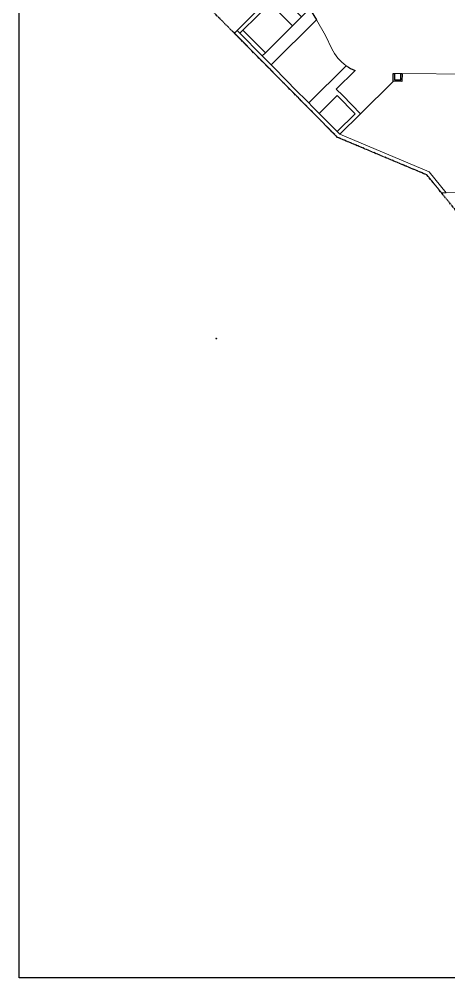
# Model space of a CAD drawing. Header units: centimetres. Extents: x -6122352 to 7132207, y -1694241 to 1947892.
# Drawn here: x -1063644 to -387987, y -1114643 to 393308 of the extents above; entities that cross this region are included whole.
import ezdxf

# ---------------------------------------------------------------- set-up
doc = ezdxf.new("R2010")
doc.units = ezdxf.units.CM
doc.header["$MEASUREMENT"] = 0
doc.linetypes.add('23585-XR-AR-DAMAC PLOT LIMITS$0$PHANTOM2', pattern=[1.25, 0.625, -0.125, 0.125, -0.125, 0.125, -0.125])
doc.layers.add('23585-XR-AR-DAMAC PLOT LIMITS$0$1-Open Space', color=7, linetype='Continuous', lineweight=5, true_color=0x90cf5a)
doc.layers.add('23585-XR-AR-DAMAC PLOT LIMITS$0$1-Utility', color=7, linetype='Continuous', lineweight=5, true_color=0x8db1ff)
doc.layers.add('23585-XR-AR-DAMAC PLOT LIMITS$0$1-Retail', color=10, linetype='Continuous', lineweight=5)
doc.layers.add('A-ANNO-TEXT', color=3, linetype='Continuous', lineweight=25)
for name, color, linetype in [('23585-XR-AR-DAMAC PLOT LIMITS$0$1-Utility Corridor', 44, 'Continuous'), ('23585-XR-AR-DAMAC PLOT LIMITS$0$PROJECT_LIMIT', 1, 'Continuous'), ('@MI-REF LAYER', 7, 'Continuous'), ('@MI-TYPE-02', 6, 'Continuous')]:
    doc.layers.add(name, color=color, linetype=linetype)
doc.layers.add('23585-XR-AR-DAMAC PLOT LIMITS$0$D-Phase New', color=7, linetype='Continuous', true_color=0x000080)

# ---------------------------------------------------------------- blocks, each defined once
blk = doc.blocks.new('23585-XR-AR-DAMAC PLOT LIMITS')
at = {"layer": '23585-XR-AR-DAMAC PLOT LIMITS$0$1-Open Space', "color": 251, "true_color": 0x636466}
blk.add_lwpolyline([(496038.2, 2768689.1), (496033.1, 2768683.4), (495997, 2768685.4), (495858.5, 2768621.7), (495628.2, 2768612.7), (495627.9, 2768618.7), (495634, 2768618.9), (495683.9, 2768620.9), (495686.9, 2768621), (495703.9, 2768621.6), (495742.9, 2768623.2), (495755.1, 2768623.6), (495787.9, 2768624.9), (495795, 2768625.2), (495807, 2768625.7), (495811.5, 2768625.9), (495851.5, 2768627.4), (495857.1, 2768627.6), (495857.4, 2768627.8), (495995.8, 2768691.5)], close=True, dxfattribs=at)
at = {"layer": '23585-XR-AR-DAMAC PLOT LIMITS$0$1-Retail', "color": 251, "true_color": 0x636466}
blk.add_lwpolyline([(495974.7, 2768822), (496004.7, 2768794.4), (496041.3, 2768834.1), (496087.9, 2768791.1, -0.218026), (496096.1, 2768771.5), (496095.8, 2768762.8, -0.17544), (496089.4, 2768746.6), (496038.2, 2768689.1), (495995.8, 2768691.5), (495857.4, 2768627.8), (495855.5, 2768673.6), (495852.5, 2768745.6, -0.0321), (495862, 2768755.9), (495853.2, 2768764.3), (495853.2, 2768764.3), (495926.4, 2768843.4), (495963.1, 2768809.5)], format="xyb", close=True, dxfattribs=at)
at = {"layer": '23585-XR-AR-DAMAC PLOT LIMITS$0$1-Utility', "color": 251, "true_color": 0x636466}
for points in [[(495845, 2768755.5), (495851.8, 2768762.8), (495859.1, 2768756, 0.022504), (495852.3, 2768748.6)], [(495784.6, 2768708), (495787.9, 2768624.9), (495755.1, 2768623.6), (495742.9, 2768623.2), (495703.9, 2768621.6), (495700, 2768722.1), (495727.7, 2768716), (495749.7, 2768709.3, 0.130155)]]:
    blk.add_lwpolyline(points, format="xyb", close=True, dxfattribs=at)
for points in [[(495631.4, 2768685.9), (495681.3, 2768687.8), (495683.7, 2768627.9), (495633.7, 2768625.9)], [(495849.8, 2768667.4), (495851.5, 2768627.4), (495811.5, 2768625.9), (495809.8, 2768665.8)]]:
    blk.add_lwpolyline(points, close=True, dxfattribs=at)
at = {"layer": '23585-XR-AR-DAMAC PLOT LIMITS$0$1-Utility Corridor', "color": 251, "true_color": 0x636466}
for points in [[(495852.5, 2768745.6), (495843.7, 2768754), (495845, 2768755.5), (495852.3, 2768748.6, -0.022504), (495859.1, 2768756), (495851.8, 2768762.8), (495853.2, 2768764.3), (495853.2, 2768764.3), (495862, 2768755.9, 0.0321)], [(495700, 2768722.1), (495703.9, 2768621.6), (495686.9, 2768621), (495683.9, 2768620.9), (495683.7, 2768627.9), (495681.3, 2768687.8), (495680.9, 2768699.8), (495680.5, 2768707.8), (495679.8, 2768726.3, -0.022063), (495684.2, 2768725.5)], [(495630.6, 2768705.8), (495631.4, 2768685.9), (495633.7, 2768625.9), (495634, 2768618.9), (495627.9, 2768618.7), (495625.9, 2768670.8, -0.039167), (495627.1, 2768701.2, -0.102607), (495630.4, 2768711)], [(495855.5, 2768673.6), (495857.4, 2768627.8), (495857.1, 2768627.6), (495851.5, 2768627.4), (495849.8, 2768667.4), (495809.8, 2768665.8), (495811.5, 2768625.9), (495807, 2768625.7), (495795, 2768625.2), (495787.9, 2768624.9), (495784.6, 2768708, 0.058609), (495799.7, 2768713.3), (495801.3, 2768671.5), (495815.6, 2768672)]]:
    blk.add_lwpolyline(points, format="xyb", close=True, dxfattribs=at)
for points in [[(495680.9, 2768699.8), (495681.3, 2768687.8), (495631.4, 2768685.9), (495630.6, 2768705.8), (495680.5, 2768707.8)], [(495683.7, 2768627.9), (495683.9, 2768620.9), (495634, 2768618.9), (495633.7, 2768625.9)]]:
    blk.add_lwpolyline(points, close=True, dxfattribs=at)
at = {"layer": '23585-XR-AR-DAMAC PLOT LIMITS$0$D-Phase New', "color": 8, "const_width": 0.1}
blk.add_lwpolyline([(495392, 2768603.4), (495858.5, 2768621.7), (495997, 2768685.4), (496078.6, 2768680.8), (496168.3, 2768809.2), (496228.1, 2768880.4), (496366.3, 2769035.7), (496192.2, 2769196.2, -0.049904), (496746.3, 2769775.1)], format="xyb", dxfattribs=at)
at = {"layer": '23585-XR-AR-DAMAC PLOT LIMITS$0$PROJECT_LIMIT', "linetype": '23585-XR-AR-DAMAC PLOT LIMITS$0$PHANTOM2', "ltscale": 5}
blk.add_lwpolyline([(496105.9, 2768679.2), (495997, 2768685.4), (495858.5, 2768621.7), (495392, 2768603.4)], dxfattribs=at)
blk = doc.blocks.new('A$Cf093b529')
at = {"layer": 'A-ANNO-TEXT'}
blk.add_blockref('23585-XR-AR-DAMAC PLOT LIMITS', (-495392, -2768603.4), dxfattribs=at)
blk = doc.blocks.new('TYPE02-FOOTING')
at = {"layer": '@MI-TYPE-02', "transparency": 33554687}
h = blk.add_hatch(dxfattribs=at)
h.set_pattern_fill('ANSI32', color=8, scale=100)
h.set_pattern_definition([(45, (753435.436, 108940.374), (-26.5165043, 26.5165043), []), (45, (753453.114, 108940.374), (-26.5165043, 26.5165043), [])])
h.paths.add_polyline_path([(-700, 220), (-700, 70), (700, 70), (700, 220)])
h.paths.add_polyline_path([(-700, -70), (-700, -220), (700, -220), (700, -70)])
at = {"layer": '@MI-TYPE-02', "const_width": 5}
blk.add_lwpolyline([(-700, 650), (700, 650), (700, -650), (-700, -650)], close=True, dxfattribs=at)
at = {"layer": '@MI-TYPE-02', "const_width": 1}
for points in [[(-700, 220), (700, 220)], [(-700, 70), (700, 70)], [(-700, -70), (700, -70)], [(-700, -220), (700, -220)]]:
    blk.add_lwpolyline(points, dxfattribs=at)

msp = doc.modelspace()

# ---------------------------------------------------------------- linework, layer by layer
msp.add_lwpolyline([(-1063643.96509, 919491.60987), (2673908.33835, 919491.60987), (2673908.33835, -1114642.83198), (-1063643.96509, -1114642.83198)], close=True)

# ---------------------------------------------------------------- block references
at = {"layer": '@MI-REF LAYER', "xscale": 1000, "yscale": 1000, "zscale": 1000, "rotation": 312.4882903633292}
msp.add_blockref('A$Cf093b529', (-891608.73293, 539022.72011), dxfattribs=at)
at = {"layer": '@MI-REF LAYER'}
msp.add_blockref('TYPE02-FOOTING', (-753435.43606, -108940.37405), dxfattribs=at)

doc.saveas('drawing.dxf')
